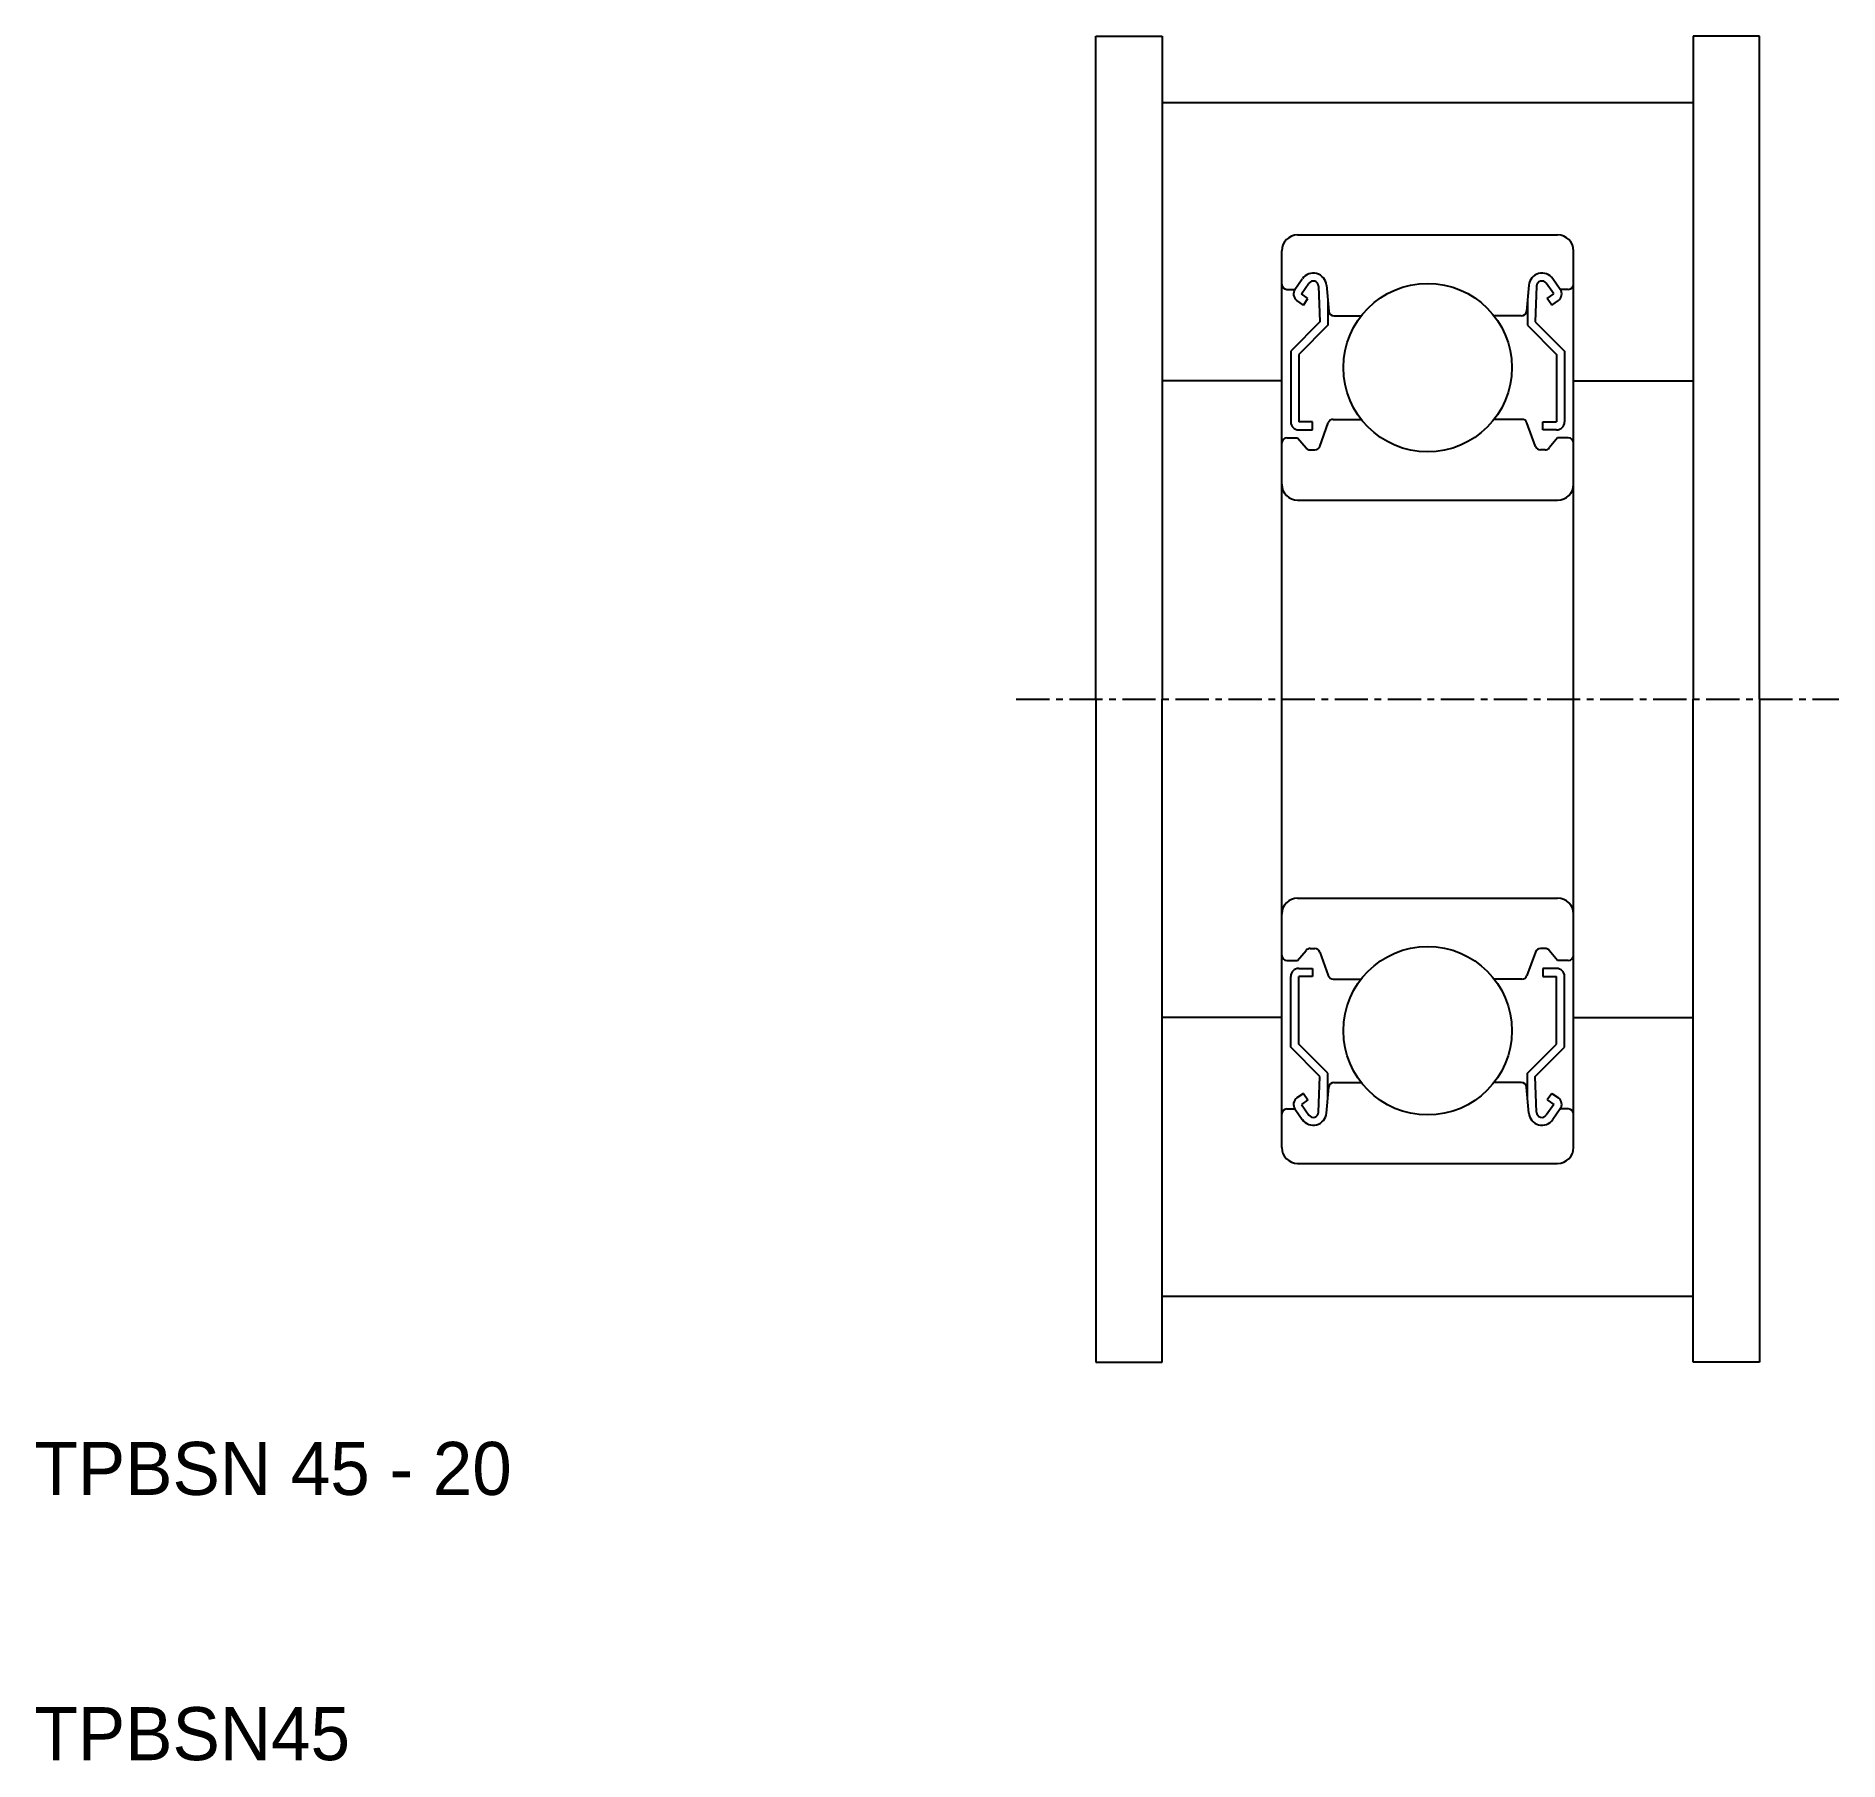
# Model space of a CAD drawing. Extents: x 113.6 to 181.5, y 76.4 to 141.4.
import ezdxf

# ---------------------------------------------------------------- set-up
doc = ezdxf.new("R2010")
doc.units = 0
doc.linetypes.add('CENTER', pattern=[2, 1.25, -0.25, 0.25, -0.25])
doc.linetypes.add('DASHED', pattern=[19.05, 12.7, -6.35])
doc.layers.get('0').update_dxf_attribs({"linetype": 'CONTINUOUS'})
doc.layers.add('CENTER', color=1, linetype='CENTER')

msp = doc.modelspace()

# ---------------------------------------------------------------- linework, layer by layer
for p, q in [((153.541, 116.434), (153.541, 141.434)), ((153.541, 141.434), (156.041, 141.434)), ((156.041, 141.434), (156.041, 138.934)), ((176.041, 141.434), (176.041, 138.934)), ((178.541, 141.434), (176.041, 141.434)), ((178.541, 116.434), (178.541, 141.434)), ((156.041, 138.934), (156.041, 116.434)), ((156.041, 138.934), (176.041, 138.934)), ((176.041, 138.934), (176.041, 116.434)), ((161.141, 133.934), (170.941, 133.934)), ((160.541, 99.534), (160.541, 133.334)), ((171.541, 99.534), (171.541, 133.334)), ((160.741, 131.884), (161.041, 131.884)), ((161.041, 131.884), (161.319, 132.281)), ((161.287, 131.712), (161.569, 132.114)), ((161.932, 132.007), (161.983, 130.658)), ((162.227, 132.038), (162.313, 131.066)), ((169.855, 132.038), (169.769, 131.066)), ((170.149, 132.007), (170.099, 130.658)), ((170.795, 131.712), (170.512, 132.114)), ((171.041, 131.884), (170.762, 132.281)), ((171.341, 131.884), (171.041, 131.884)), ((161.36, 131.294), (161.114, 131.466)), ((161.532, 131.539), (161.287, 131.712)), ((161.36, 131.294), (161.532, 131.539)), ((162.283, 131.405), (162.283, 130.534)), ((169.799, 131.405), (169.799, 130.534)), ((170.55, 131.539), (170.795, 131.712)), ((170.722, 131.294), (170.55, 131.539)), ((170.722, 131.294), (170.967, 131.466)), ((161.983, 130.658), (160.883, 129.558)), ((162.283, 130.534), (161.183, 129.434)), ((162.512, 130.884), (163.535, 130.884)), ((169.569, 130.884), (168.546, 130.884)), ((169.799, 130.534), (170.899, 129.434)), ((170.099, 130.658), (171.199, 129.558)), ((160.883, 129.558), (160.883, 126.884)), ((161.183, 129.434), (161.183, 126.884)), ((170.899, 129.434), (170.899, 126.884)), ((171.199, 129.558), (171.199, 126.884)), ((161.703, 126.884), (161.183, 126.884)), ((161.183, 126.584), (161.703, 126.584)), ((161.703, 126.584), (161.703, 126.884)), ((161.974, 125.965), (162.298, 126.852)), ((162.486, 126.984), (163.535, 126.984)), ((169.596, 126.984), (168.546, 126.984)), ((170.107, 125.965), (169.783, 126.852)), ((170.379, 126.884), (170.899, 126.884)), ((170.379, 126.584), (170.379, 126.884)), ((170.899, 126.584), (170.379, 126.584)), ((160.741, 126.284), (161.141, 126.284)), ((161.141, 126.284), (161.458, 125.905)), ((161.611, 125.834), (161.787, 125.834)), ((170.47, 125.834), (170.295, 125.834)), ((170.941, 126.284), (170.623, 125.905)), ((171.341, 126.284), (170.941, 126.284)), ((161.141, 123.934), (170.941, 123.934)), ((153.541, 116.434), (153.541, 91.434)), ((156.041, 93.934), (156.041, 116.434)), ((160.541, 116.434), (160.541, 116.434)), ((176.041, 93.934), (176.041, 116.434)), ((178.541, 116.434), (178.541, 91.434)), ((161.141, 108.934), (170.941, 108.934)), ((160.541, 108.184), (160.541, 108.184)), ((161.141, 106.584), (161.458, 106.962)), ((161.611, 107.034), (161.787, 107.034)), ((161.974, 106.902), (162.298, 106.015)), ((170.107, 106.902), (169.783, 106.015)), ((170.47, 107.034), (170.295, 107.034)), ((170.941, 106.584), (170.623, 106.962)), ((160.741, 106.584), (161.141, 106.584)), ((161.183, 106.284), (161.703, 106.284)), ((161.703, 106.284), (161.703, 105.984)), ((170.379, 106.284), (170.379, 105.984)), ((170.899, 106.284), (170.379, 106.284)), ((171.341, 106.584), (170.941, 106.584)), ((160.883, 103.31), (160.883, 105.984)), ((161.183, 103.434), (161.183, 105.984)), ((161.703, 105.984), (161.183, 105.984)), ((162.486, 105.884), (163.535, 105.884)), ((169.596, 105.884), (168.546, 105.884)), ((170.379, 105.984), (170.899, 105.984)), ((170.899, 103.434), (170.899, 105.984)), ((171.199, 103.31), (171.199, 105.984)), ((161.983, 102.21), (160.883, 103.31)), ((162.283, 102.334), (161.183, 103.434)), ((169.799, 102.334), (170.899, 103.434)), ((170.099, 102.21), (171.199, 103.31)), ((161.932, 100.861), (161.983, 102.21)), ((162.283, 101.463), (162.283, 102.334)), ((162.512, 101.984), (163.535, 101.984)), ((169.569, 101.984), (168.546, 101.984)), ((169.799, 101.463), (169.799, 102.334)), ((170.149, 100.861), (170.099, 102.21)), ((161.36, 101.574), (161.114, 101.402)), ((161.532, 101.329), (161.287, 101.156)), ((161.36, 101.574), (161.532, 101.329)), ((162.227, 100.83), (162.313, 101.802)), ((169.855, 100.83), (169.769, 101.802)), ((170.722, 101.574), (170.55, 101.329)), ((170.55, 101.329), (170.795, 101.156)), ((170.722, 101.574), (170.967, 101.402)), ((160.741, 100.984), (161.041, 100.984)), ((161.041, 100.984), (161.319, 100.587)), ((161.287, 101.156), (161.569, 100.754)), ((170.795, 101.156), (170.512, 100.754)), ((171.041, 100.984), (170.762, 100.587)), ((171.341, 100.984), (171.041, 100.984)), ((161.141, 98.934), (170.941, 98.934)), ((156.041, 93.934), (176.041, 93.934)), ((156.041, 91.434), (156.041, 93.934)), ((176.041, 91.434), (176.041, 93.934)), ((153.541, 91.434), (156.041, 91.434)), ((178.541, 91.434), (176.041, 91.434))]:
    msp.add_line(p, q)
at = {"color": 3, "linetype": 'DASHED'}
for p, q in [((160.541, 128.434), (156.041, 128.434)), ((171.541, 128.434), (176.041, 128.434)), ((160.541, 104.434), (156.041, 104.434)), ((171.541, 104.434), (176.041, 104.434))]:
    msp.add_line(p, q, dxfattribs=at)
for centre in [(166.041, 128.934), (166.041, 103.934)]:
    msp.add_circle(centre, 3.175)
for centre, radius, start, end in [((161.141, 133.334), 0.6, 90, 180), ((170.941, 133.334), 0.6, 0, 90), ((161.729, 131.994), 0.5, 5.06502, 144.93555), ((170.353, 131.994), 0.5, 35.06445, 174.93498), ((160.741, 132.084), 0.2, 180, 270), ((161.286, 131.711), 0.3, 144.93555, 235.03769), ((161.733, 131.999), 0.2, 2.13118, 144.93675), ((170.349, 131.999), 0.2, 35.06325, 177.86882), ((170.795, 131.711), 0.3, 304.96231, 35.06445), ((171.341, 132.084), 0.2, 270, 0), ((162.512, 131.084), 0.2, 185.06502, 270), ((169.569, 131.084), 0.2, 270, 354.93498), ((161.183, 126.884), 0.3, 180, 270), ((162.486, 126.784), 0.2, 90, 159.97033), ((169.596, 126.784), 0.2, 20.02967, 90), ((170.899, 126.884), 0.3, 270, 0), ((160.741, 126.084), 0.2, 90, 180), ((161.611, 126.034), 0.2, 219.99699, 270), ((161.787, 126.034), 0.2, 270, 339.97033), ((170.295, 126.034), 0.2, 200.02967, 270), ((170.47, 126.034), 0.2, 270, 320.00301), ((171.341, 126.084), 0.2, 0, 90), ((161.141, 124.534), 0.6, 180, 270), ((170.941, 124.534), 0.6, 270, 0), ((161.141, 108.334), 0.6, 90, 180), ((170.941, 108.334), 0.6, 0, 90), ((160.741, 106.784), 0.2, 180, 270), ((161.611, 106.834), 0.2, 90, 140.00301), ((161.787, 106.834), 0.2, 20.02967, 90), ((170.295, 106.834), 0.2, 90, 159.97033), ((170.47, 106.834), 0.2, 39.99699, 90), ((171.341, 106.784), 0.2, 270, 0), ((161.183, 105.984), 0.3, 90, 180), ((162.486, 106.084), 0.2, 200.02967, 270), ((169.596, 106.084), 0.2, 270, 339.97033), ((170.899, 105.984), 0.3, 0, 90), ((162.512, 101.784), 0.2, 90, 174.93498), ((169.569, 101.784), 0.2, 5.06502, 90), ((161.286, 101.156), 0.3, 124.96231, 215.06445), ((170.795, 101.156), 0.3, 324.93555, 55.03769), ((160.741, 100.784), 0.2, 90, 180), ((161.729, 100.874), 0.5, 215.06445, 354.93498), ((161.733, 100.869), 0.2, 215.06325, 357.86882), ((170.353, 100.874), 0.5, 185.06502, 324.93555), ((170.349, 100.869), 0.2, 182.13118, 324.93675), ((171.341, 100.784), 0.2, 0, 90), ((161.141, 99.534), 0.6, 180, 270), ((170.941, 99.534), 0.6, 270, 0)]:
    msp.add_arc(centre, radius, start, end)
at = {"layer": 'CENTER', "color": 1, "linetype": 'CENTER'}
msp.add_line((150.541, 116.434), (181.541, 116.434), dxfattribs=at)

# ---------------------------------------------------------------- texts
for s, p in [('TPBSN 45 - 20', (113.541, 86.434)), ('TPBSN45', (113.541, 76.434))]:
    msp.add_text(s, height=2).set_placement(p)

doc.saveas('drawing.dxf')
